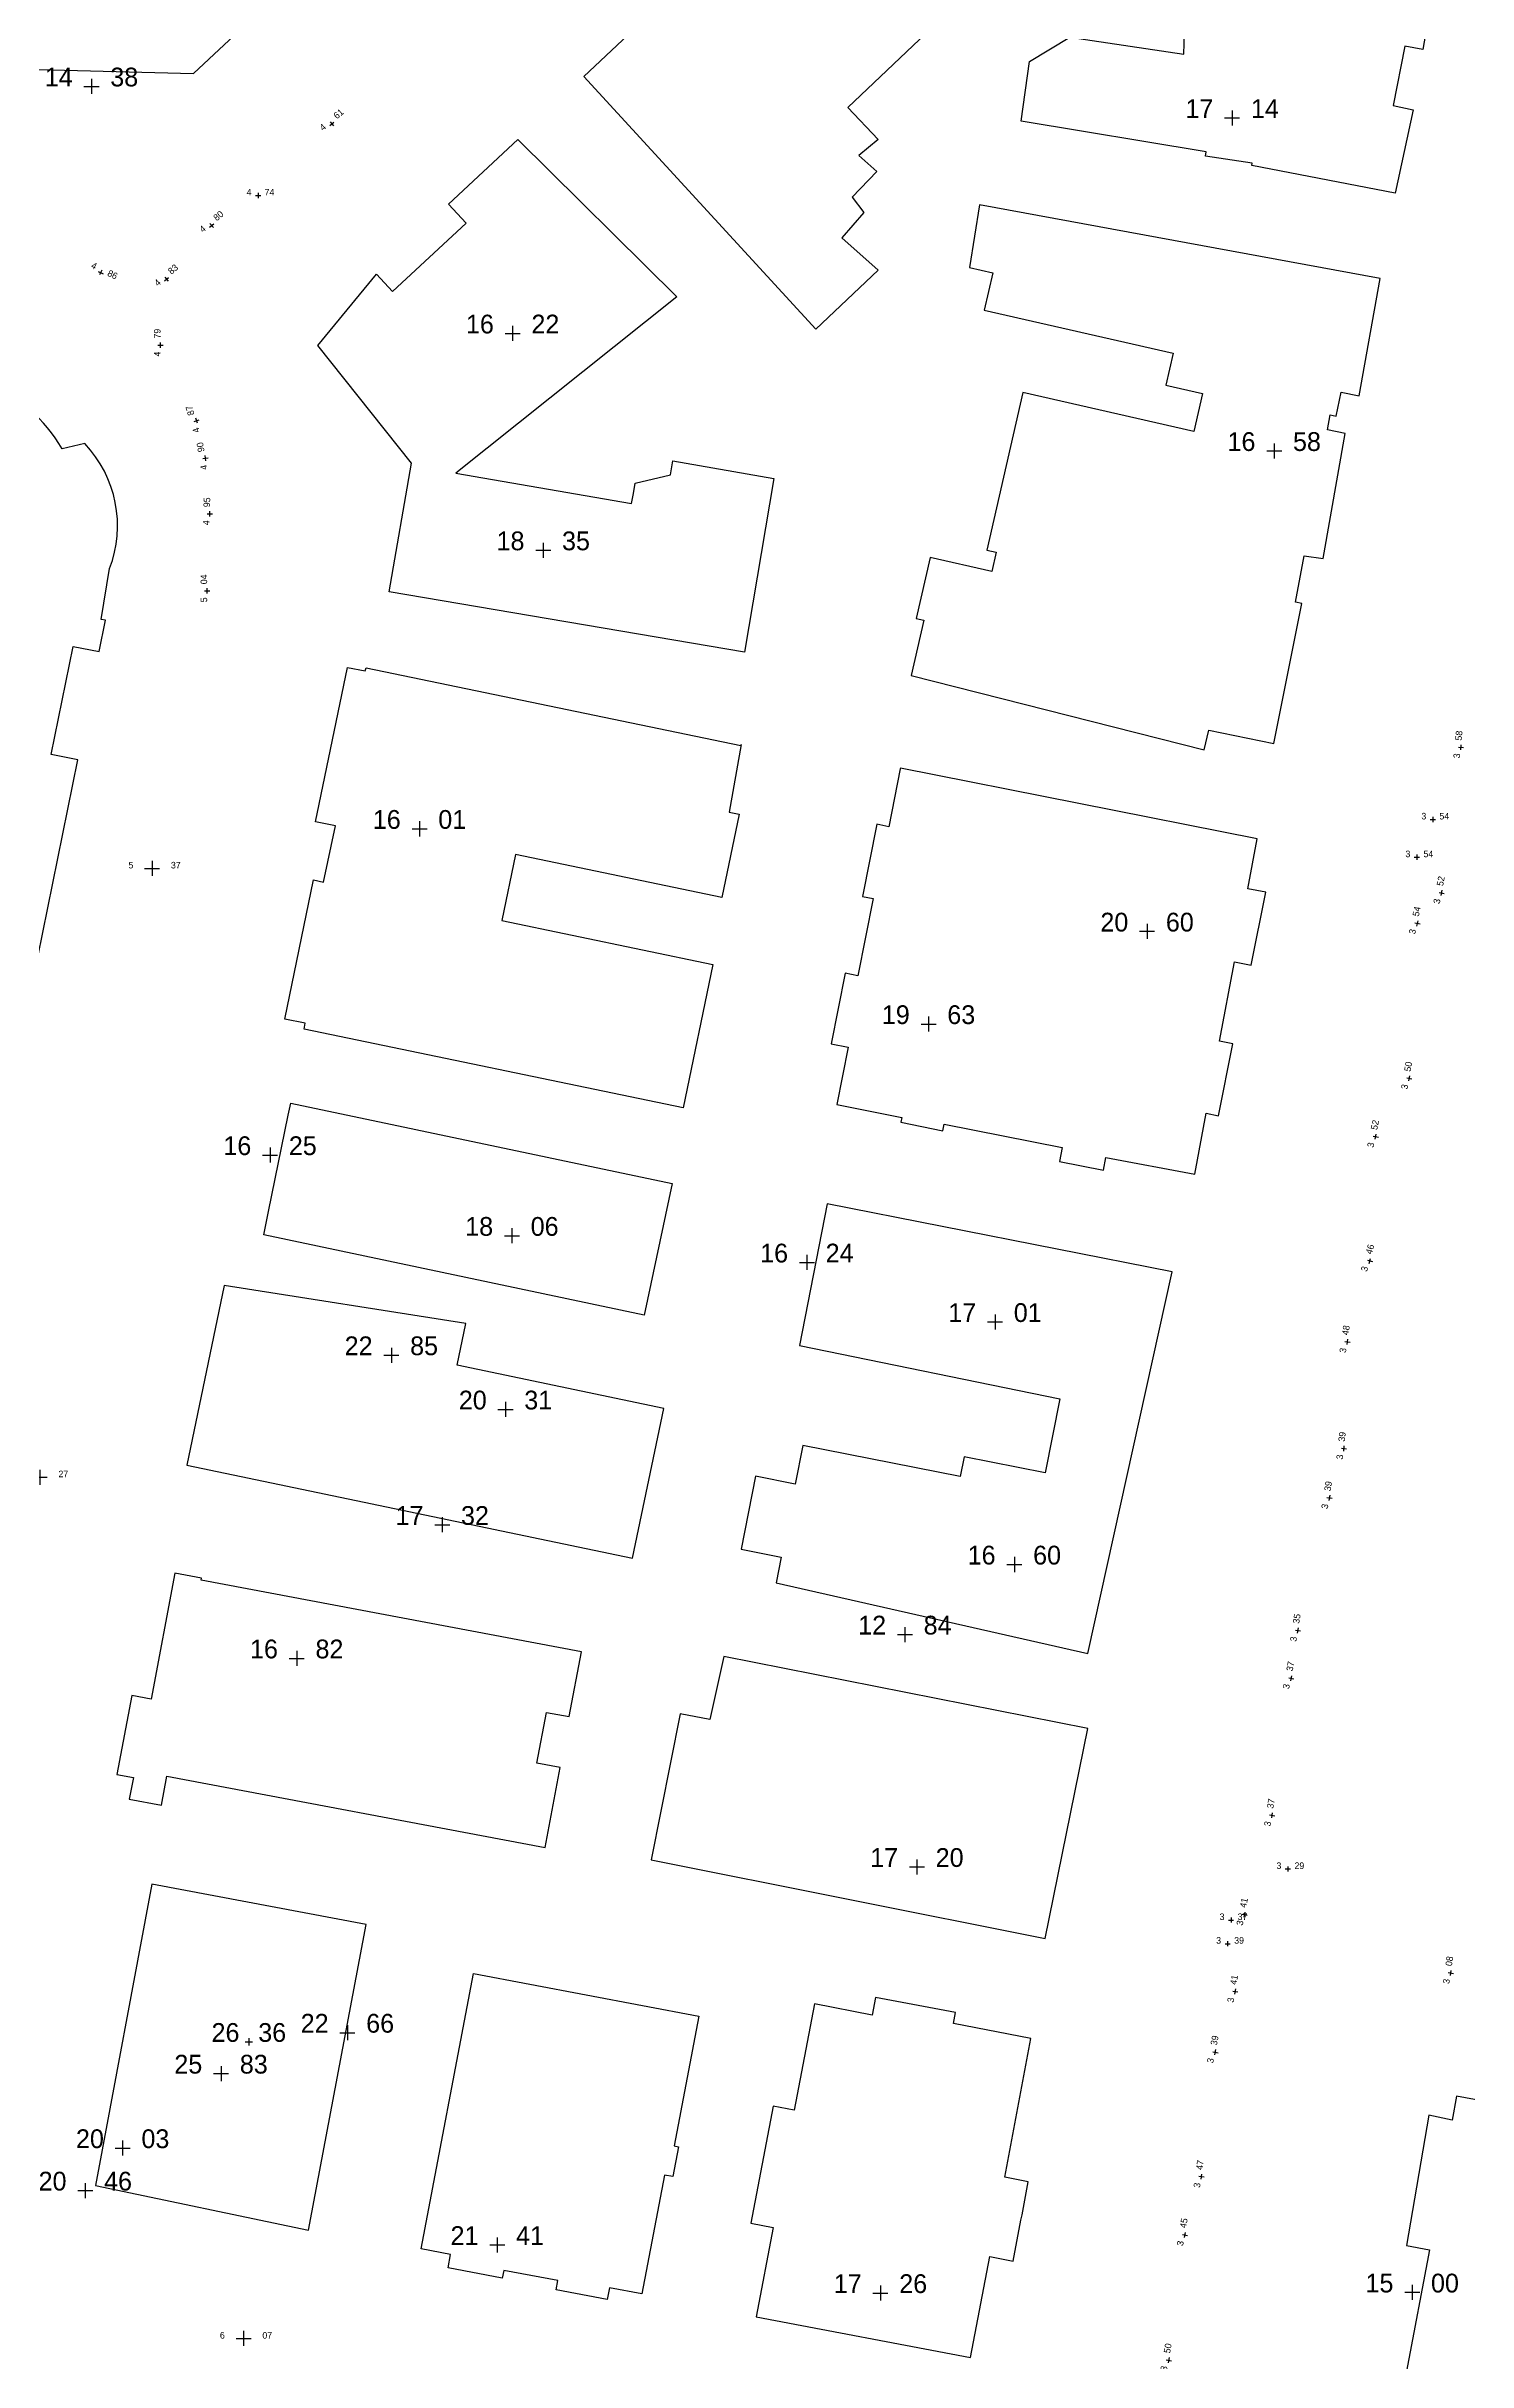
# Model space of a CAD drawing. Header units: inches. Extents: x 179019 to 255520, y 666000 to 809980.
# Drawn here: x 254703.6 to 254779.3, y 809719.3 to 809842.6 of the extents above; entities that cross this region are included whole.
import ezdxf
from ezdxf.enums import TextEntityAlignment as Align

# ---------------------------------------------------------------- set-up
doc = ezdxf.new("R2010")
doc.units = ezdxf.units.IN
doc.header["$MEASUREMENT"] = 0
for name, color, linetype in [('building levels', 6, 'Continuous'), ('orig buildings', 3, 'Continuous'), ('street levels', 5, 'Continuous')]:
    doc.layers.add(name, color=color, linetype=linetype)
doc.styles.add('hebtxt', font='hebtxt')

# ---------------------------------------------------------------- blocks, each defined once
blk = doc.blocks.new('1505')
for points in [[(-0.4, 0), (0.4, 0)], [(0, 0.4), (0, -0.4)]]:
    blk.add_lwpolyline(points)
at = {"style": 'hebtxt'}
blk.add_attdef('METER', text='', height=2, dxfattribs=at).set_placement((-1, 0), align=Align.RIGHT)
blk.add_attdef('CENTIMETER', (1, 0), '', height=2, dxfattribs=at)
blk = doc.blocks.new('1503')
for points in [[(-0.4, 0), (0.4, 0)], [(0, 0.4), (0, -0.4)]]:
    blk.add_lwpolyline(points)
at = {"style": 'hebtxt'}
blk.add_attdef('METER', text='', height=2, dxfattribs=at).set_placement((-1, 0), align=Align.RIGHT)
blk.add_attdef('CENTIMETER', (1, 0), '', height=2, dxfattribs=at)

msp = doc.modelspace()

# ---------------------------------------------------------------- linework, layer by layer
at = {"layer": 'orig buildings'}
for points, elevation in [([(254701.74, 809861.13), (254701.11, 809841.41), (254711.41, 809841.14), (254738.85, 809866.81), (254737.95, 809868.7), (254720.05, 809865.84), (254712.73, 809856.98), (254709.96, 809862.24), (254704.36, 809862.67), (254704.29, 809861.03)], 15.63), ([(254744.55, 809827.53), (254732.21, 809840.99), (254753.11, 809860.67), (254760.49, 809852.85), (254746.26, 809839.34), (254747.87, 809837.64), (254746.85, 809836.78), (254747.81, 809835.92), (254746.49, 809834.56), (254747.12, 809833.74), (254745.95, 809832.4), (254747.87, 809830.67)], 15.53), ([(254779.06, 809854.93), (254776.88, 809842.43), (254775.92, 809842.6), (254775.31, 809839.44), (254776.37, 809839.22), (254775.42, 809834.78), (254767.78, 809836.25), (254767.8, 809836.38), (254765.31, 809836.74), (254765.34, 809836.97), (254755.5, 809838.61), (254755.94, 809841.78), (254758.08, 809843.08), (254764.15, 809842.18), (254764.22, 809844.45), (254762.51, 809844.78), (254776.84, 809857.13), (254778.62, 809856.75), (254778.32, 809855.08), (254779.06, 809854.93)], 17.14), ([(254728.68, 809837.63), (254737.16, 809829.25), (254725.39, 809819.85), (254734.74, 809818.25), (254734.84, 809818.78), (254734.93, 809819.33), (254736.81, 809819.77), (254736.94, 809820.51), (254742.32, 809819.57), (254740.75, 809810.32), (254721.83, 809813.54), (254723.02, 809820.39), (254718.04, 809826.65), (254721.16, 809830.45), (254722.02, 809829.53), (254725.93, 809833.18), (254724.99, 809834.18)], 5.6), ([(254739.08, 809793.69), (254737.49, 809786.04), (254717.3, 809790.23), (254717.36, 809790.55), (254716.27, 809790.77), (254717.8, 809798.19), (254718.34, 809798.07), (254718.97, 809801.07), (254717.91, 809801.29), (254719.61, 809809.51), (254720.56, 809809.32), (254720.6, 809809.49), (254740.56, 809805.35), (254740.58, 809805.41), (254739.94, 809801.8), (254740.47, 809801.69), (254739.55, 809797.26), (254728.57, 809799.55), (254727.83, 809796.02), (254739.08, 809793.69)], 16.8), ([(254708.12, 809754.74), (254707.33, 809750.53), (254708.21, 809750.37), (254707.99, 809749.22), (254709.71, 809748.9), (254710, 809750.45), (254730.14, 809746.65), (254730.94, 809750.9), (254729.7, 809751.13), (254730.21, 809753.84), (254731.42, 809753.62), (254732.07, 809757.07), (254711.82, 809760.89), (254711.84, 809761), (254710.42, 809761.26), (254709.15, 809754.54), (254708.12, 809754.74)], 17.35), ([(254799.72, 809729.51), (254778.68, 809733.39), (254778.44, 809732.12), (254777.21, 809732.38), (254776.01, 809725.44), (254777.24, 809725.22), (254776.02, 809718.74), (254785.24, 809716.91), (254785.07, 809716), (254796.13, 809714.12), (254797.08, 809719.65), (254784.23, 809721.85), (254784.6, 809724.02), (254786.83, 809723.63), (254787.34, 809726.59), (254798.9, 809724.62), (254799.72, 809729.51)], 18.23)]:
    msp.add_lwpolyline(points, close=True, dxfattribs=dict(at, elevation=elevation))
for points in [[(254752.75, 809830.81), (254753.99, 809830.53), (254753.53, 809828.54), (254763.59, 809826.25), (254763.2, 809824.55), (254765.15, 809824.1), (254764.69, 809822.08), (254755.58, 809824.15), (254753.67, 809815.75), (254754.16, 809815.64), (254753.93, 809814.62), (254750.64, 809815.37), (254749.9, 809812.12), (254750.31, 809812.03), (254749.64, 809809.08), (254765.24, 809805.11), (254765.48, 809806.16), (254768.95, 809805.46), (254770.44, 809812.92), (254770.11, 809812.99), (254770.56, 809815.46), (254771.58, 809815.31), (254772.75, 809821.97), (254771.8, 809822.17), (254771.95, 809822.96), (254772.27, 809822.9), (254772.54, 809824.18), (254773.49, 809823.98), (254774.62, 809830.23), (254753.28, 809834.16), (254752.75, 809830.81)], [(254749.05, 809804.1), (254748.44, 809801.02), (254747.8, 809801.15), (254747.04, 809797.31), (254747.61, 809797.2), (254746.79, 809793.08), (254746.12, 809793.22), (254745.37, 809789.46), (254746.28, 809789.28), (254745.67, 809786.22), (254749.13, 809785.53), (254749.08, 809785.28), (254751.32, 809784.83), (254751.39, 809785.18), (254757.67, 809783.93), (254757.53, 809783.19), (254759.87, 809782.73), (254760.01, 809783.4), (254764.75, 809782.52), (254765.35, 809785.76), (254766, 809785.63), (254766.76, 809789.46), (254766.06, 809789.59), (254766.85, 809793.83), (254767.75, 809793.65), (254768.52, 809797.53), (254767.56, 809797.71), (254768.06, 809800.38), (254749.06, 809804.15), (254749.05, 809804.1)], [(254745.17, 809780.94), (254743.68, 809773.39), (254757.55, 809770.55), (254756.78, 809766.61), (254752.45, 809767.46), (254752.24, 809766.41), (254743.86, 809768.06), (254743.46, 809766), (254741.35, 809766.42), (254740.58, 809762.53), (254742.71, 809762.11), (254742.45, 809760.75), (254759.05, 809756.98), (254763.54, 809777.31)], [(254713.05, 809776.59), (254711.05, 809767.01), (254734.8, 809762.05), (254736.47, 809770.03), (254725.46, 809772.33), (254725.92, 809774.55)], [(254759.04, 809752.98), (254739.66, 809756.82), (254738.92, 809753.46), (254737.34, 809753.77), (254735.79, 809745.98), (254756.78, 809741.8), (254759.04, 809752.98), (254759.04, 809752.98)], [(254709.2, 809744.69), (254706.19, 809728.64), (254717.54, 809726.26), (254720.61, 809742.55), (254709.2, 809744.69)]]:
    msp.add_lwpolyline(points, close=True, dxfattribs=at)
at = {"layer": 'orig buildings', "elevation": 19.26}
msp.add_lwpolyline([(254703.13, 809794.07), (254705.25, 809804.58), (254703.83, 809804.87), (254705, 809810.63), (254706.38, 809810.35), (254706.72, 809812.03), (254706.5, 809812.07), (254706.94, 809814.77, 0.290791), (254705.62, 809821.43), (254704.41, 809821.15, 0.346241), (254695.28, 809824.9)], format="xyb", dxfattribs=at)
at = {"layer": 'orig buildings'}
for points in [[(254735.42, 809775.01, 17.88), (254715.15, 809779.28, 16.82), (254715.4, 809780.52, 16.84), (254716.45, 809785.65, 16.92), (254716.59, 809786.29, 16.93), (254736.9, 809782.01, 18.01), (254735.42, 809775.01, 17.88)], [(254735.29, 809722.86, 22.3), (254733.57, 809723.19, 22.44), (254733.45, 809722.56, 21.88), (254730.73, 809723.08, 21.9), (254730.82, 809723.57, 22.26), (254727.94, 809724.11, 22.37), (254727.86, 809723.7, 21.96), (254724.97, 809724.25, 22.12), (254725.1, 809724.97, 22.15), (254723.54, 809725.27, 22.45), (254726.33, 809739.94, 22.31), (254738.32, 809737.66, 22.35), (254737.01, 809730.75, 22.36), (254737.25, 809730.7, 22.33), (254736.95, 809729.11, 22.37), (254736.49, 809729.19, 22.39), (254735.29, 809722.86, 22.3)], [(254756.01, 809736.47, 17.13), (254751.89, 809737.26, 17.62), (254752, 809737.85, 17.57), (254747.74, 809738.66, 17.6), (254747.56, 809737.72, 18.01), (254744.49, 809738.31, 18.11), (254743.41, 809732.65, 18.12), (254742.28, 809732.86, 17.59), (254741.09, 809726.63, 16.68), (254742.29, 809726.4, 17.37), (254741.38, 809721.65, 18.07), (254752.8, 809719.48, 17.74), (254753.82, 809724.85, 17.06), (254755.06, 809724.61, 16.52), (254755.48, 809726.79, 16.49), (254755.54, 809727.08, 16.49), (254755.87, 809728.84, 16.47), (254754.62, 809729.08, 17.03), (254756.01, 809736.47, 17.13)]]:
    msp.add_polyline3d(points, close=True, dxfattribs=at)

# ---------------------------------------------------------------- block references
at = {"layer": 'building levels'}
ref = msp.add_blockref('1505', (254705.98, 809840.46, 14.38), dxfattribs=at)
ref.add_attrib('METER', '14', dxfattribs={"layer": '0', "height": 1, "style": 'hebtxt'}).set_placement((254704.98, 809840.46, 14.38), align=Align.RIGHT)
ref.add_attrib('CENTIMETER', '38', (254706.98, 809840.46, 14.38), dxfattribs={"layer": '0', "height": 1, "style": 'hebtxt'})
ref = msp.add_blockref('1505', (254766.73, 809838.78, 17.14), dxfattribs=at)
ref.add_attrib('METER', '17', dxfattribs={"layer": '0', "height": 1, "style": 'hebtxt'}).set_placement((254765.73, 809838.78, 17.14), align=Align.RIGHT)
ref.add_attrib('CENTIMETER', '14', (254767.73, 809838.78, 17.14), dxfattribs={"layer": '0', "height": 1, "style": 'hebtxt'})
ref = msp.add_blockref('1505', (254728.41, 809827.3, 16.22), dxfattribs=at)
ref.add_attrib('METER', '16', dxfattribs={"layer": '0', "height": 1, "style": 'hebtxt'}).set_placement((254727.41, 809827.3, 16.22), align=Align.RIGHT)
ref.add_attrib('CENTIMETER', '22', (254729.41, 809827.3, 16.22), dxfattribs={"layer": '0', "height": 1, "style": 'hebtxt'})
ref = msp.add_blockref('1505', (254768.97, 809821.04, 16.58), dxfattribs=at)
ref.add_attrib('METER', '16', dxfattribs={"layer": '0', "height": 1, "style": 'hebtxt'}).set_placement((254767.97, 809821.04, 16.58), align=Align.RIGHT)
ref.add_attrib('CENTIMETER', '58', (254769.97, 809821.04, 16.58), dxfattribs={"layer": '0', "height": 1, "style": 'hebtxt'})
ref = msp.add_blockref('1505', (254730.04, 809815.75, 18.35), dxfattribs=at)
ref.add_attrib('METER', '18', dxfattribs={"layer": '0', "height": 1, "style": 'hebtxt'}).set_placement((254729.04, 809815.75, 18.35), align=Align.RIGHT)
ref.add_attrib('CENTIMETER', '35', (254731.04, 809815.75, 18.35), dxfattribs={"layer": '0', "height": 1, "style": 'hebtxt'})
ref = msp.add_blockref('1505', (254723.45, 809800.91, 16.01), dxfattribs=at)
ref.add_attrib('METER', '16', dxfattribs={"layer": '0', "height": 1, "style": 'hebtxt'}).set_placement((254722.45, 809800.91, 16.01), align=Align.RIGHT)
ref.add_attrib('CENTIMETER', '01', (254724.45, 809800.91, 16.01), dxfattribs={"layer": '0', "height": 1, "style": 'hebtxt'})
ref = msp.add_blockref('1505', (254762.2, 809795.45, 20.6), dxfattribs=at)
ref.add_attrib('METER', '20', dxfattribs={"layer": '0', "height": 1, "style": 'hebtxt'}).set_placement((254761.2, 809795.44, 20.6), align=Align.RIGHT)
ref.add_attrib('CENTIMETER', '60', (254763.2, 809795.44, 20.6), dxfattribs={"layer": '0', "height": 1, "style": 'hebtxt'})
ref = msp.add_blockref('1505', (254750.56, 809790.51, 19.63), dxfattribs=at)
ref.add_attrib('METER', '19', dxfattribs={"layer": '0', "height": 1, "style": 'hebtxt'}).set_placement((254749.56, 809790.51, 19.63), align=Align.RIGHT)
ref.add_attrib('CENTIMETER', '63', (254751.56, 809790.51, 19.63), dxfattribs={"layer": '0', "height": 1, "style": 'hebtxt'})
ref = msp.add_blockref('1505', (254715.49, 809783.53, 16.25), dxfattribs=at)
ref.add_attrib('METER', '16', dxfattribs={"layer": '0', "height": 1, "style": 'hebtxt'}).set_placement((254714.49, 809783.53, 16.25), align=Align.RIGHT)
ref.add_attrib('CENTIMETER', '25', (254716.49, 809783.53, 16.25), dxfattribs={"layer": '0', "height": 1, "style": 'hebtxt'})
ref = msp.add_blockref('1505', (254728.37, 809779.23, 18.06), dxfattribs=at)
ref.add_attrib('METER', '18', dxfattribs={"layer": '0', "height": 1, "style": 'hebtxt'}).set_placement((254727.37, 809779.23, 18.06), align=Align.RIGHT)
ref.add_attrib('CENTIMETER', '06', (254729.37, 809779.23, 18.06), dxfattribs={"layer": '0', "height": 1, "style": 'hebtxt'})
ref = msp.add_blockref('1505', (254744.08, 809777.81, 16.24), dxfattribs=at)
ref.add_attrib('METER', '16', dxfattribs={"layer": '0', "height": 1, "style": 'hebtxt'}).set_placement((254743.08, 809777.81, 16.24), align=Align.RIGHT)
ref.add_attrib('CENTIMETER', '24', (254745.08, 809777.81, 16.24), dxfattribs={"layer": '0', "height": 1, "style": 'hebtxt'})
ref = msp.add_blockref('1505', (254754.1, 809774.64, 17.01), dxfattribs=at)
ref.add_attrib('METER', '17', dxfattribs={"layer": '0', "height": 1, "style": 'hebtxt'}).set_placement((254753.1, 809774.64, 17.01), align=Align.RIGHT)
ref.add_attrib('CENTIMETER', '01', (254755.1, 809774.64, 17.01), dxfattribs={"layer": '0', "height": 1, "style": 'hebtxt'})
ref = msp.add_blockref('1505', (254721.95, 809772.87, 22.85), dxfattribs=at)
ref.add_attrib('METER', '22', dxfattribs={"layer": '0', "height": 1, "style": 'hebtxt'}).set_placement((254720.95, 809772.87, 22.85), align=Align.RIGHT)
ref.add_attrib('CENTIMETER', '85', (254722.95, 809772.87, 22.85), dxfattribs={"layer": '0', "height": 1, "style": 'hebtxt'})
ref = msp.add_blockref('1505', (254728.03, 809769.98, 20.31), dxfattribs=at)
ref.add_attrib('METER', '20', dxfattribs={"layer": '0', "height": 1, "style": 'hebtxt'}).set_placement((254727.03, 809769.98, 20.31), align=Align.RIGHT)
ref.add_attrib('CENTIMETER', '31', (254729.03, 809769.98, 20.31), dxfattribs={"layer": '0', "height": 1, "style": 'hebtxt'})
ref = msp.add_blockref('1505', (254724.66, 809763.84, 17.32), dxfattribs=at)
ref.add_attrib('METER', '17', dxfattribs={"layer": '0', "height": 1, "style": 'hebtxt'}).set_placement((254723.66, 809763.83, 17.32), align=Align.RIGHT)
ref.add_attrib('CENTIMETER', '32', (254725.66, 809763.83, 17.32), dxfattribs={"layer": '0', "height": 1, "style": 'hebtxt'})
ref = msp.add_blockref('1505', (254755.13, 809761.72, 16.6), dxfattribs=at)
ref.add_attrib('METER', '16', dxfattribs={"layer": '0', "height": 1, "style": 'hebtxt'}).set_placement((254754.13, 809761.72, 16.6), align=Align.RIGHT)
ref.add_attrib('CENTIMETER', '60', (254756.13, 809761.72, 16.6), dxfattribs={"layer": '0', "height": 1, "style": 'hebtxt'})
ref = msp.add_blockref('1505', (254749.3, 809757.99, 12.84), dxfattribs=at)
ref.add_attrib('METER', '12', dxfattribs={"layer": '0', "height": 1, "style": 'hebtxt'}).set_placement((254748.3, 809757.99, 12.84), align=Align.RIGHT)
ref.add_attrib('CENTIMETER', '84', (254750.3, 809757.99, 12.84), dxfattribs={"layer": '0', "height": 1, "style": 'hebtxt'})
ref = msp.add_blockref('1505', (254716.91, 809756.72, 16.82), dxfattribs=at)
ref.add_attrib('METER', '16', dxfattribs={"layer": '0', "height": 1, "style": 'hebtxt'}).set_placement((254715.91, 809756.72, 16.82), align=Align.RIGHT)
ref.add_attrib('CENTIMETER', '82', (254717.91, 809756.72, 16.82), dxfattribs={"layer": '0', "height": 1, "style": 'hebtxt'})
ref = msp.add_blockref('1505', (254749.94, 809745.61, 17.2), dxfattribs=at)
ref.add_attrib('METER', '17', dxfattribs={"layer": '0', "height": 1, "style": 'hebtxt'}).set_placement((254748.94, 809745.61, 17.2), align=Align.RIGHT)
ref.add_attrib('CENTIMETER', '20', (254750.94, 809745.61, 17.2), dxfattribs={"layer": '0', "height": 1, "style": 'hebtxt'})
ref = msp.add_blockref('1505', (254719.61, 809736.78, 22.66), dxfattribs=at)
ref.add_attrib('METER', '22', dxfattribs={"layer": '0', "height": 1, "style": 'hebtxt'}).set_placement((254718.61, 809736.78, 22.66), align=Align.RIGHT)
ref.add_attrib('CENTIMETER', '66', (254720.61, 809736.78, 22.66), dxfattribs={"layer": '0', "height": 1, "style": 'hebtxt'})
at = {"layer": 'building levels', "xscale": 0.5, "yscale": 0.5, "zscale": 0.5}
msp.add_blockref('1505', (254714.36, 809736.29, 26.36), dxfattribs=at).add_auto_attribs({'METER': '26', 'CENTIMETER': '36'})
at = {"layer": 'building levels'}
ref = msp.add_blockref('1505', (254712.88, 809734.6, 25.83), dxfattribs=at)
ref.add_attrib('METER', '25', dxfattribs={"layer": '0', "height": 1, "style": 'hebtxt'}).set_placement((254711.88, 809734.6, 25.83), align=Align.RIGHT)
ref.add_attrib('CENTIMETER', '83', (254713.88, 809734.6, 25.83), dxfattribs={"layer": '0', "height": 1, "style": 'hebtxt'})
ref = msp.add_blockref('1505', (254707.64, 809730.63, 20.03), dxfattribs=at)
ref.add_attrib('METER', '20', dxfattribs={"layer": '0', "height": 1, "style": 'hebtxt'}).set_placement((254706.64, 809730.63, 20.03), align=Align.RIGHT)
ref.add_attrib('CENTIMETER', '03', (254708.64, 809730.63, 20.03), dxfattribs={"layer": '0', "height": 1, "style": 'hebtxt'})
ref = msp.add_blockref('1505', (254705.65, 809728.37, 20.46), dxfattribs=at)
ref.add_attrib('METER', '20', dxfattribs={"layer": '0', "height": 1, "style": 'hebtxt'}).set_placement((254704.65, 809728.37, 20.46), align=Align.RIGHT)
ref.add_attrib('CENTIMETER', '46', (254706.65, 809728.37, 20.46), dxfattribs={"layer": '0', "height": 1, "style": 'hebtxt'})
ref = msp.add_blockref('1505', (254727.59, 809725.47, 21.41), dxfattribs=at)
ref.add_attrib('METER', '21', dxfattribs={"layer": '0', "height": 1, "style": 'hebtxt'}).set_placement((254726.59, 809725.47, 21.41), align=Align.RIGHT)
ref.add_attrib('CENTIMETER', '41', (254728.59, 809725.47, 21.41), dxfattribs={"layer": '0', "height": 1, "style": 'hebtxt'})
ref = msp.add_blockref('1505', (254748, 809722.91, 17.26), dxfattribs=at)
ref.add_attrib('METER', '17', dxfattribs={"layer": '0', "height": 1, "style": 'hebtxt'}).set_placement((254747, 809722.91, 17.26), align=Align.RIGHT)
ref.add_attrib('CENTIMETER', '26', (254749, 809722.91, 17.26), dxfattribs={"layer": '0', "height": 1, "style": 'hebtxt'})
ref = msp.add_blockref('1505', (254776.32, 809722.95, 15), dxfattribs=at)
ref.add_attrib('METER', '15', dxfattribs={"layer": '0', "height": 1, "style": 'hebtxt'}).set_placement((254775.32, 809722.94, 15), align=Align.RIGHT)
ref.add_attrib('CENTIMETER', '00', (254777.32, 809722.94, 15), dxfattribs={"layer": '0', "height": 1, "style": 'hebtxt'})
at = {"layer": 'street levels'}
ref = msp.add_blockref('1503', (254718.78, 809838.47), dxfattribs=dict(at, xscale=0.35, yscale=0.35, zscale=0.35, rotation=40.04189490762334))
ref.add_attrib('METER', '4', dxfattribs={"layer": '0', "height": 0.35, "rotation": 40.0419, "style": 'hebtxt'}).set_placement((254718.51, 809838.24), align=Align.RIGHT)
ref.add_attrib('CENTIMETER', '61', (254719.05, 809838.7), dxfattribs={"layer": '0', "height": 0.35, "rotation": 40.0419, "style": 'hebtxt'})
ref = msp.add_blockref('1503', (254712.38, 809833.05), dxfattribs=dict(at, xscale=0.35, yscale=0.35, zscale=0.35, rotation=39.96650021209695))
ref.add_attrib('METER', '4', dxfattribs={"layer": '0', "height": 0.35, "rotation": 39.9665, "style": 'hebtxt'}).set_placement((254712.11, 809832.82), align=Align.RIGHT)
ref.add_attrib('CENTIMETER', '80', (254712.65, 809833.27), dxfattribs={"layer": '0', "height": 0.35, "rotation": 39.9665, "style": 'hebtxt'})
ref = msp.add_blockref('1503', (254714.85, 809834.65), dxfattribs=dict(at, xscale=0.35, yscale=0.35, zscale=0.35))
ref.add_attrib('METER', '4', dxfattribs={"layer": '0', "height": 0.35, "style": 'hebtxt'}).set_placement((254714.5, 809834.65), align=Align.RIGHT)
ref.add_attrib('CENTIMETER', '74', (254715.2, 809834.65), dxfattribs={"layer": '0', "height": 0.35, "style": 'hebtxt'})
ref = msp.add_blockref('1503', (254706.47, 809830.54), dxfattribs=dict(at, xscale=0.35, yscale=0.35, zscale=0.35, rotation=334.2771646087831))
ref.add_attrib('METER', '4', dxfattribs={"layer": '0', "height": 0.35, "rotation": 334.2772, "style": 'hebtxt'}).set_placement((254706.16, 809830.69), align=Align.RIGHT)
ref.add_attrib('CENTIMETER', '86', (254706.79, 809830.39), dxfattribs={"layer": '0', "height": 0.35, "rotation": 334.2772, "style": 'hebtxt'})
ref = msp.add_blockref('1503', (254709.97, 809830.19), dxfattribs=dict(at, xscale=0.35, yscale=0.35, zscale=0.35, rotation=41.10243215708357))
ref.add_attrib('METER', '4', dxfattribs={"layer": '0', "height": 0.35, "rotation": 41.1024, "style": 'hebtxt'}).set_placement((254709.71, 809829.96), align=Align.RIGHT)
ref.add_attrib('CENTIMETER', '83', (254710.24, 809830.42), dxfattribs={"layer": '0', "height": 0.35, "rotation": 41.1024, "style": 'hebtxt'})
ref = msp.add_blockref('1503', (254709.66, 809826.68), dxfattribs=dict(at, xscale=0.35, yscale=0.35, zscale=0.35, rotation=90.2533783825761))
ref.add_attrib('METER', '4', dxfattribs={"layer": '0', "height": 0.35, "rotation": 90.2534, "style": 'hebtxt'}).set_placement((254709.66, 809826.33), align=Align.RIGHT)
ref.add_attrib('CENTIMETER', '79', (254709.66, 809827.03), dxfattribs={"layer": '0', "height": 0.35, "rotation": 90.2534, "style": 'hebtxt'})
ref = msp.add_blockref('1503', (254711.58, 809822.65), dxfattribs=dict(at, xscale=0.35, yscale=0.35, zscale=0.35, rotation=107.1112928517053))
ref.add_attrib('METER', '4', dxfattribs={"layer": '0', "height": 0.35, "rotation": 107.1113, "style": 'hebtxt'}).set_placement((254711.68, 809822.32), align=Align.RIGHT)
ref.add_attrib('CENTIMETER', '87', (254711.47, 809822.99), dxfattribs={"layer": '0', "height": 0.35, "rotation": 107.1113, "style": 'hebtxt'})
ref = msp.add_blockref('1503', (254712.05, 809820.66), dxfattribs=dict(at, xscale=0.35, yscale=0.35, zscale=0.35, rotation=99.14022783950129))
ref.add_attrib('METER', '4', dxfattribs={"layer": '0', "height": 0.35, "rotation": 99.1402, "style": 'hebtxt'}).set_placement((254712.11, 809820.32), align=Align.RIGHT)
ref.add_attrib('CENTIMETER', '90', (254712, 809821.01), dxfattribs={"layer": '0', "height": 0.35, "rotation": 99.1402, "style": 'hebtxt'})
ref = msp.add_blockref('1503', (254712.28, 809817.69), dxfattribs=dict(at, xscale=0.3500000000000001, yscale=0.3500000000000001, zscale=0.3500000000000001, rotation=88.17243985906136))
ref.add_attrib('METER', '4', dxfattribs={"layer": '0', "height": 0.35, "rotation": 88.1724, "style": 'hebtxt'}).set_placement((254712.27, 809817.34), align=Align.RIGHT)
ref.add_attrib('CENTIMETER', '95', (254712.29, 809818.04), dxfattribs={"layer": '0', "height": 0.35, "rotation": 88.1724, "style": 'hebtxt'})
ref = msp.add_blockref('1503', (254712.14, 809813.59), dxfattribs=dict(at, xscale=0.35, yscale=0.35, zscale=0.35, rotation=90.00077852533356))
ref.add_attrib('METER', '5', dxfattribs={"layer": '0', "height": 0.35, "rotation": 90.0008, "style": 'hebtxt'}).set_placement((254712.14, 809813.24), align=Align.RIGHT)
ref.add_attrib('CENTIMETER', '04', (254712.14, 809813.94), dxfattribs={"layer": '0', "height": 0.35, "rotation": 90.0008, "style": 'hebtxt'})
ref = msp.add_blockref('1503', (254778.92, 809805.25), dxfattribs=dict(at, xscale=0.35, yscale=0.35, zscale=0.35, rotation=84.16598504601141))
ref.add_attrib('METER', '3', dxfattribs={"layer": '0', "height": 0.35, "rotation": 84.166, "style": 'hebtxt'}).set_placement((254778.88, 809804.91), align=Align.RIGHT)
ref.add_attrib('CENTIMETER', '58', (254778.95, 809805.6), dxfattribs={"layer": '0', "height": 0.35, "rotation": 84.166, "style": 'hebtxt'})
ref = msp.add_blockref('1503', (254777.42, 809801.41), dxfattribs=dict(at, xscale=0.35, yscale=0.35, zscale=0.35))
ref.add_attrib('METER', '3', dxfattribs={"layer": '0', "height": 0.35, "style": 'hebtxt'}).set_placement((254777.07, 809801.41), align=Align.RIGHT)
ref.add_attrib('CENTIMETER', '54', (254777.77, 809801.41), dxfattribs={"layer": '0', "height": 0.35, "style": 'hebtxt'})
ref = msp.add_blockref('1503', (254776.57, 809799.4, 3.55), dxfattribs=dict(at, xscale=0.35, yscale=0.35, zscale=0.35))
ref.add_attrib('METER', '3', dxfattribs={"layer": '0', "height": 0.35, "style": 'hebtxt'}).set_placement((254776.22, 809799.4, 3.55), align=Align.RIGHT)
ref.add_attrib('CENTIMETER', '54', (254776.92, 809799.4, 3.55), dxfattribs={"layer": '0', "height": 0.35, "style": 'hebtxt'})
ref = msp.add_blockref('1503', (254709.21, 809798.8, 5.37), dxfattribs=at)
ref.add_attrib('METER', '5', dxfattribs={"layer": '0', "height": 0.35, "style": 'hebtxt'}).set_placement((254708.21, 809798.8, 5.37), align=Align.RIGHT)
ref.add_attrib('CENTIMETER', '37', (254710.21, 809798.8, 5.37), dxfattribs={"layer": '0', "height": 0.35, "style": 'hebtxt'})
ref = msp.add_blockref('1503', (254777.89, 809797.5), dxfattribs=dict(at, xscale=0.35, yscale=0.35, zscale=0.35, rotation=79.3252485564045))
ref.add_attrib('METER', '3', dxfattribs={"layer": '0', "height": 0.35, "rotation": 79.3252, "style": 'hebtxt'}).set_placement((254777.83, 809797.15), align=Align.RIGHT)
ref.add_attrib('CENTIMETER', '52', (254777.96, 809797.84), dxfattribs={"layer": '0', "height": 0.35, "rotation": 79.3252, "style": 'hebtxt'})
ref = msp.add_blockref('1503', (254776.6, 809795.87), dxfattribs=dict(at, xscale=0.35, yscale=0.35, zscale=0.35, rotation=78.22333198005707))
ref.add_attrib('METER', '3', dxfattribs={"layer": '0', "height": 0.35, "rotation": 78.2233, "style": 'hebtxt'}).set_placement((254776.53, 809795.53), align=Align.RIGHT)
ref.add_attrib('CENTIMETER', '54', (254776.67, 809796.22), dxfattribs={"layer": '0', "height": 0.35, "rotation": 78.2233, "style": 'hebtxt'})
ref = msp.add_blockref('1503', (254776.17, 809787.62), dxfattribs=dict(at, xscale=0.35, yscale=0.35, zscale=0.35, rotation=79.9324701361287))
ref.add_attrib('METER', '3', dxfattribs={"layer": '0', "height": 0.35, "rotation": 79.9325, "style": 'hebtxt'}).set_placement((254776.11, 809787.27), align=Align.RIGHT)
ref.add_attrib('CENTIMETER', '50', (254776.23, 809787.96), dxfattribs={"layer": '0', "height": 0.35, "rotation": 79.9325, "style": 'hebtxt'})
ref = msp.add_blockref('1503', (254774.38, 809784.51), dxfattribs=dict(at, xscale=0.35, yscale=0.35, zscale=0.35, rotation=78.06186210816759))
ref.add_attrib('METER', '3', dxfattribs={"layer": '0', "height": 0.35, "rotation": 78.0619, "style": 'hebtxt'}).set_placement((254774.31, 809784.16), align=Align.RIGHT)
ref.add_attrib('CENTIMETER', '52', (254774.45, 809784.85), dxfattribs={"layer": '0', "height": 0.35, "rotation": 78.0619, "style": 'hebtxt'})
ref = msp.add_blockref('1503', (254774.07, 809777.89), dxfattribs=dict(at, xscale=0.35, yscale=0.35, zscale=0.35, rotation=74.54758901110168))
ref.add_attrib('METER', '3', dxfattribs={"layer": '0', "height": 0.35, "rotation": 74.5476, "style": 'hebtxt'}).set_placement((254773.98, 809777.55), align=Align.RIGHT)
ref.add_attrib('CENTIMETER', '46', (254774.17, 809778.22), dxfattribs={"layer": '0', "height": 0.35, "rotation": 74.5476, "style": 'hebtxt'})
ref = msp.add_blockref('1503', (254772.87, 809773.58), dxfattribs=dict(at, xscale=0.35, yscale=0.35, zscale=0.35, rotation=81.64875331170744))
ref.add_attrib('METER', '3', dxfattribs={"layer": '0', "height": 0.35, "rotation": 81.6488, "style": 'hebtxt'}).set_placement((254772.82, 809773.23), align=Align.RIGHT)
ref.add_attrib('CENTIMETER', '48', (254772.92, 809773.92), dxfattribs={"layer": '0', "height": 0.35, "rotation": 81.6488, "style": 'hebtxt'})
ref = msp.add_blockref('1503', (254772.69, 809767.9), dxfattribs=dict(at, xscale=0.35, yscale=0.35, zscale=0.35, rotation=84.1725918887637))
ref.add_attrib('METER', '3', dxfattribs={"layer": '0', "height": 0.35, "rotation": 84.1726, "style": 'hebtxt'}).set_placement((254772.65, 809767.56), align=Align.RIGHT)
ref.add_attrib('CENTIMETER', '39', (254772.73, 809768.25), dxfattribs={"layer": '0', "height": 0.35, "rotation": 84.1726, "style": 'hebtxt'})
ref = msp.add_blockref('1503', (254703.22, 809766.37, 6.27), dxfattribs=at)
ref.add_attrib('METER', '6', dxfattribs={"layer": '0', "height": 0.35, "style": 'hebtxt'}).set_placement((254702.22, 809766.37, 6.27), align=Align.RIGHT)
ref.add_attrib('CENTIMETER', '27', (254704.22, 809766.37, 6.27), dxfattribs={"layer": '0', "height": 0.35, "style": 'hebtxt'})
ref = msp.add_blockref('1503', (254771.92, 809765.27), dxfattribs=dict(at, xscale=0.35, yscale=0.35, zscale=0.35, rotation=80.6722393559884))
ref.add_attrib('METER', '3', dxfattribs={"layer": '0', "height": 0.35, "rotation": 80.6722, "style": 'hebtxt'}).set_placement((254771.86, 809764.92), align=Align.RIGHT)
ref.add_attrib('CENTIMETER', '39', (254771.97, 809765.61), dxfattribs={"layer": '0', "height": 0.35, "rotation": 80.6722, "style": 'hebtxt'})
ref = msp.add_blockref('1503', (254770.24, 809758.2), dxfattribs=dict(at, xscale=0.35, yscale=0.35, zscale=0.35, rotation=80.8288635085586))
ref.add_attrib('METER', '3', dxfattribs={"layer": '0', "height": 0.35, "rotation": 80.8289, "style": 'hebtxt'}).set_placement((254770.19, 809757.85), align=Align.RIGHT)
ref.add_attrib('CENTIMETER', '35', (254770.3, 809758.55), dxfattribs={"layer": '0', "height": 0.35, "rotation": 80.8289, "style": 'hebtxt'})
ref = msp.add_blockref('1503', (254769.88, 809755.66), dxfattribs=dict(at, xscale=0.35, yscale=0.35, zscale=0.35, rotation=79.12507063422832))
ref.add_attrib('METER', '3', dxfattribs={"layer": '0', "height": 0.35, "rotation": 79.1251, "style": 'hebtxt'}).set_placement((254769.81, 809755.32), align=Align.RIGHT)
ref.add_attrib('CENTIMETER', '37', (254769.95, 809756.01), dxfattribs={"layer": '0', "height": 0.35, "rotation": 79.1251, "style": 'hebtxt'})
ref = msp.add_blockref('1503', (254768.86, 809748.36), dxfattribs=dict(at, xscale=0.35, yscale=0.35, zscale=0.35, rotation=80.45791491897546))
ref.add_attrib('METER', '3', dxfattribs={"layer": '0', "height": 0.35, "rotation": 80.4579, "style": 'hebtxt'}).set_placement((254768.81, 809748.01), align=Align.RIGHT)
ref.add_attrib('CENTIMETER', '37', (254768.92, 809748.7), dxfattribs={"layer": '0', "height": 0.35, "rotation": 80.4579, "style": 'hebtxt'})
ref = msp.add_blockref('1503', (254769.7, 809745.5, 3.3), dxfattribs=dict(at, xscale=0.35, yscale=0.35, zscale=0.35))
ref.add_attrib('METER', '3', dxfattribs={"layer": '0', "height": 0.35, "style": 'hebtxt'}).set_placement((254769.35, 809745.5, 3.3), align=Align.RIGHT)
ref.add_attrib('CENTIMETER', '29', (254770.05, 809745.5, 3.3), dxfattribs={"layer": '0', "height": 0.35, "style": 'hebtxt'})
ref = msp.add_blockref('1503', (254767.4, 809743.07), dxfattribs=dict(at, xscale=0.35, yscale=0.35, zscale=0.35, rotation=78.54616395798568))
ref.add_attrib('METER', '3', dxfattribs={"layer": '0', "height": 0.35, "rotation": 78.5462, "style": 'hebtxt'}).set_placement((254767.34, 809742.72), align=Align.RIGHT)
ref.add_attrib('CENTIMETER', '41', (254767.47, 809743.41), dxfattribs={"layer": '0', "height": 0.35, "rotation": 78.5462, "style": 'hebtxt'})
ref = msp.add_blockref('1503', (254766.67, 809742.78, 3.37), dxfattribs=dict(at, xscale=0.35, yscale=0.35, zscale=0.35))
ref.add_attrib('METER', '3', dxfattribs={"layer": '0', "height": 0.35, "style": 'hebtxt'}).set_placement((254766.32, 809742.78, 3.37), align=Align.RIGHT)
ref.add_attrib('CENTIMETER', '37', (254767.02, 809742.78, 3.37), dxfattribs={"layer": '0', "height": 0.35, "style": 'hebtxt'})
ref = msp.add_blockref('1503', (254766.49, 809741.52, 3.4), dxfattribs=dict(at, xscale=0.35, yscale=0.35, zscale=0.35))
ref.add_attrib('METER', '3', dxfattribs={"layer": '0', "height": 0.35, "style": 'hebtxt'}).set_placement((254766.14, 809741.52, 3.4), align=Align.RIGHT)
ref.add_attrib('CENTIMETER', '39', (254766.84, 809741.52, 3.4), dxfattribs={"layer": '0', "height": 0.35, "style": 'hebtxt'})
ref = msp.add_blockref('1503', (254778.38, 809739.96), dxfattribs=dict(at, xscale=0.35, yscale=0.35, zscale=0.35, rotation=81.86989750552891))
ref.add_attrib('METER', '3', dxfattribs={"layer": '0', "height": 0.35, "rotation": 81.8699, "style": 'hebtxt'}).set_placement((254778.33, 809739.62), align=Align.RIGHT)
ref.add_attrib('CENTIMETER', '08', (254778.43, 809740.31), dxfattribs={"layer": '0', "height": 0.35, "rotation": 81.8699, "style": 'hebtxt'})
ref = msp.add_blockref('1503', (254766.9, 809738.97), dxfattribs=dict(at, xscale=0.35, yscale=0.35, zscale=0.35, rotation=80.45429479742927))
ref.add_attrib('METER', '3', dxfattribs={"layer": '0', "height": 0.35, "rotation": 80.4543, "style": 'hebtxt'}).set_placement((254766.85, 809738.62), align=Align.RIGHT)
ref.add_attrib('CENTIMETER', '41', (254766.96, 809739.31), dxfattribs={"layer": '0', "height": 0.35, "rotation": 80.4543, "style": 'hebtxt'})
ref = msp.add_blockref('1503', (254765.84, 809735.74), dxfattribs=dict(at, xscale=0.35, yscale=0.35, zscale=0.35, rotation=78.56645444816813))
ref.add_attrib('METER', '3', dxfattribs={"layer": '0', "height": 0.35, "rotation": 78.5665, "style": 'hebtxt'}).set_placement((254765.77, 809735.39), align=Align.RIGHT)
ref.add_attrib('CENTIMETER', '39', (254765.91, 809736.08), dxfattribs={"layer": '0', "height": 0.35, "rotation": 78.5665, "style": 'hebtxt'})
ref = msp.add_blockref('1503', (254765.1, 809729.11), dxfattribs=dict(at, xscale=0.35, yscale=0.35, zscale=0.35, rotation=82.45936201663338))
ref.add_attrib('METER', '3', dxfattribs={"layer": '0', "height": 0.35, "rotation": 82.4594, "style": 'hebtxt'}).set_placement((254765.05, 809728.76), align=Align.RIGHT)
ref.add_attrib('CENTIMETER', '47', (254765.15, 809729.45), dxfattribs={"layer": '0', "height": 0.35, "rotation": 82.4594, "style": 'hebtxt'})
ref = msp.add_blockref('1503', (254764.22, 809726), dxfattribs=dict(at, xscale=0.3500000000000001, yscale=0.3500000000000001, zscale=0.3500000000000001, rotation=80.35714867222076))
ref.add_attrib('METER', '3', dxfattribs={"layer": '0', "height": 0.35, "rotation": 80.3571, "style": 'hebtxt'}).set_placement((254764.16, 809725.66), align=Align.RIGHT)
ref.add_attrib('CENTIMETER', '45', (254764.28, 809726.35), dxfattribs={"layer": '0', "height": 0.35, "rotation": 80.3571, "style": 'hebtxt'})
ref = msp.add_blockref('1503', (254714.08, 809720.49, 6.07), dxfattribs=at)
ref.add_attrib('METER', '6', dxfattribs={"layer": '0', "height": 0.35, "style": 'hebtxt'}).set_placement((254713.08, 809720.48, 6.07), align=Align.RIGHT)
ref.add_attrib('CENTIMETER', '07', (254715.08, 809720.48, 6.07), dxfattribs={"layer": '0', "height": 0.35, "style": 'hebtxt'})
ref = msp.add_blockref('1503', (254763.36, 809719.33), dxfattribs=dict(at, xscale=0.35, yscale=0.35, zscale=0.35, rotation=79.42817378227235))
ref.add_attrib('METER', '3', dxfattribs={"layer": '0', "height": 0.35, "rotation": 79.4282, "style": 'hebtxt'}).set_placement((254763.29, 809718.99), align=Align.RIGHT)
ref.add_attrib('CENTIMETER', '50', (254763.42, 809719.68), dxfattribs={"layer": '0', "height": 0.35, "rotation": 79.4282, "style": 'hebtxt'})

doc.saveas('drawing.dxf')
